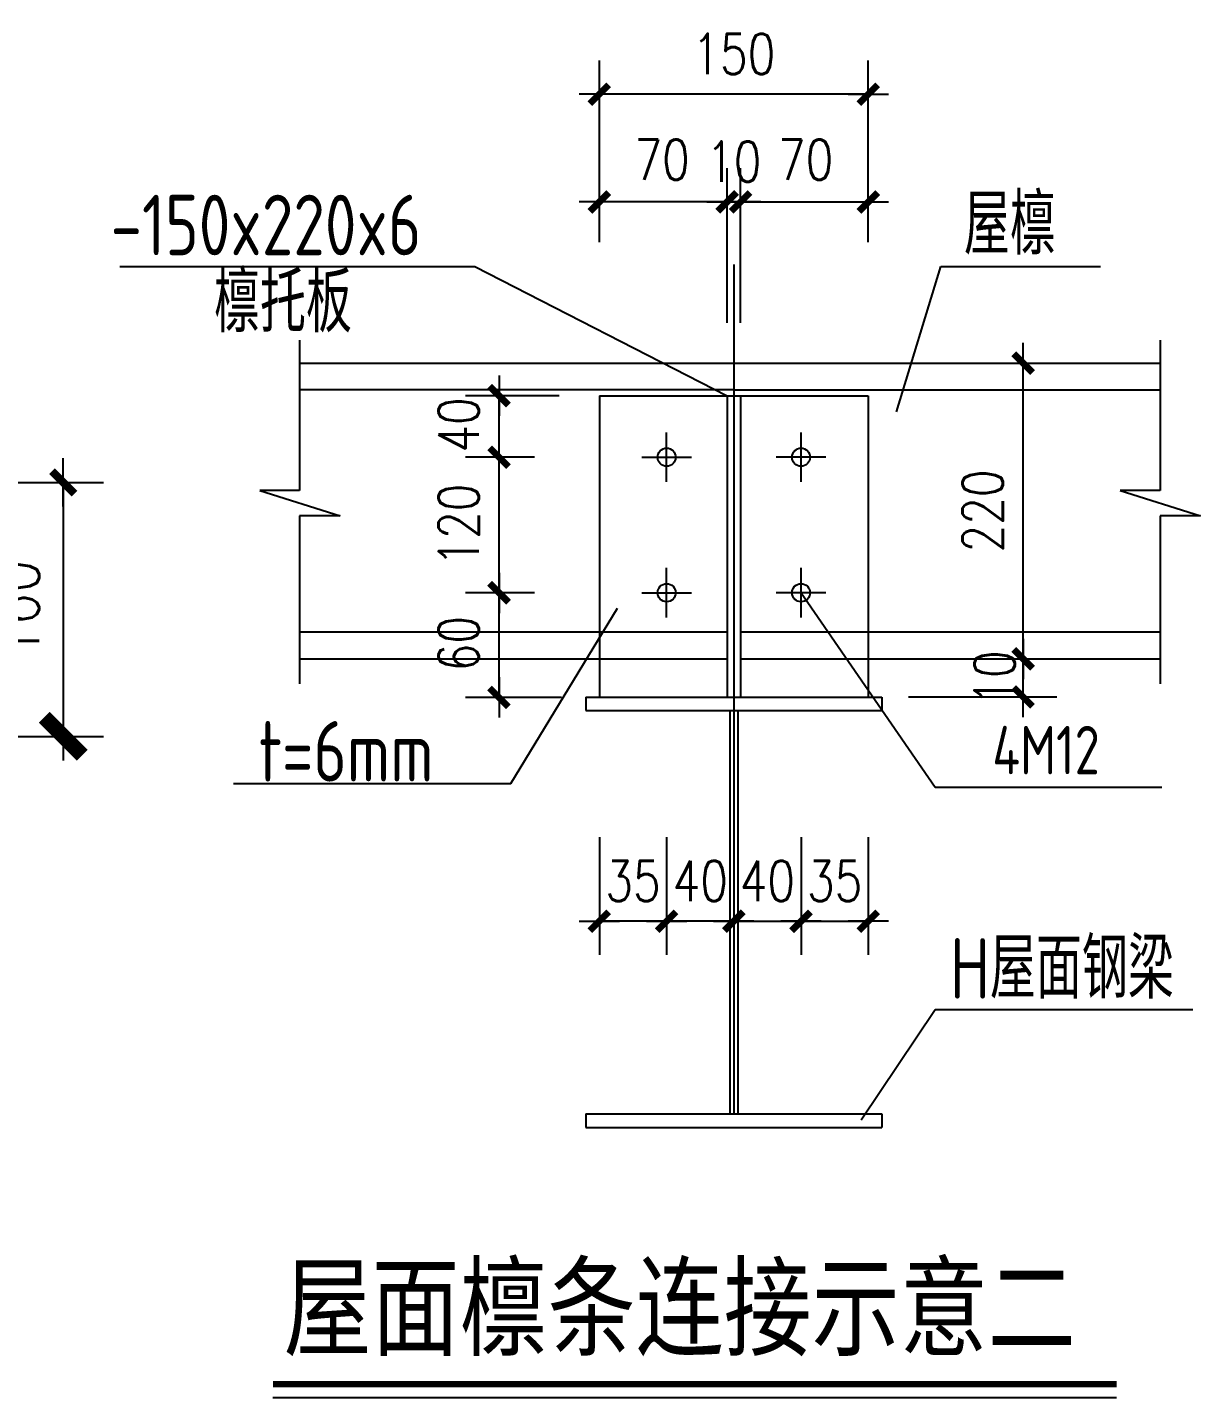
# Model space of a CAD drawing. Extents: x 69728788 to 150163257, y 20675998 to 43663798.
# Drawn here: x 75113892 to 75122618, y 20698180 to 20708371 of the extents above; entities that cross this region are included whole.
import ezdxf

# ---------------------------------------------------------------- set-up
doc = ezdxf.new("R2010")
doc.units = 0
doc.header["$LTSCALE"] = 1000
doc.header["$MEASUREMENT"] = 0
doc.layers.get('0').update_dxf_attribs({"linetype": 'CONTINUOUS'})
doc.layers.get('DEFPOINTS').update_dxf_attribs({"linetype": 'CONTINUOUS'})
for name, color, linetype in [('AXIS', 3, 'CONTINUOUS'), ('PUB_DIM', 3, 'CONTINUOUS'), ('PUB_TEXT', 7, 'CONTINUOUS'), ('卫浴', 7, 'CONTINUOUS')]:
    doc.layers.add(name, color=color, linetype=linetype)
doc.styles.add('-楷体_GB2312', font='', dxfattribs={"width": 0.8})
doc.styles.add('CPX', font='atssdeng.shx', dxfattribs={"width": 0.8, "bigfont": 'atssdchn.shx'})
doc.styles.add('DIM_FONT', font='SIMPLEX.shx', dxfattribs={"width": 0.8})
doc.styles.add('TSSD_Rein', font='atssdeng.shx', dxfattribs={"width": 0.7, "bigfont": 'atssdchn.shx'})
doc.styles.get('-楷体_GB2312').set_extended_font_data('SimSun')
doc.dimstyles.new('DIMN$0', dxfattribs={"dimtxt": 300, "dimasz": 1, "dimexe": 250, "dimexo": 300, "dimgap": 150, "dimtad": 1, "dimdec": 0, "dimdsep": 46, "dimtxsty": 'DIM_FONT', "dimblk": '_DIMX', "dimcen": 2.5, "dimclrt": 7, "dimadec": 0, "dimazin": 0, "dimtfac": 1, "dimtdec": 0, "dimtix": 1, "dimtmove": 2, "dimatfit": 3, "dimldrblk": '_DIMX', "dimfxl": 1, "dimtolj": 1, "dimtzin": 0, "dimarcsym": 0})
doc.dimstyles.new('DIMN0.5', dxfattribs={"dimtxt": 300, "dimasz": 1, "dimexe": 250, "dimexo": 300, "dimgap": 150, "dimtad": 1, "dimdec": 0, "dimlfac": 0.5, "dimzin": 0, "dimdsep": 46, "dimtxsty": 'DIM_FONT', "dimblk": '_DIMX', "dimcen": 0.09, "dimclrt": 7, "dimadec": 0, "dimazin": 0, "dimtfac": 1, "dimtdec": 0, "dimtix": 1, "dimtmove": 2, "dimatfit": 3, "dimldrblk": '_DIMX', "dimfxl": 1, "dimtolj": 1, "dimtzin": 0, "dimarcsym": 0})
doc.dimstyles.new('副本(10)WGH', dxfattribs={"dimscale": 1.2, "dimtxt": 300, "dimasz": 1, "dimexe": 250, "dimexo": 300, "dimgap": 150, "dimtad": 1, "dimdec": 0, "dimlfac": 0.1, "dimzin": 0, "dimdsep": 46, "dimtxsty": 'DIM_FONT', "dimblk1": '_DIMX', "dimblk2": '_DIMX', "dimsah": 1, "dimcen": 0.09, "dimclrd": 3, "dimclre": 3, "dimclrt": 7, "dimadec": 0, "dimazin": 0, "dimtfac": 1, "dimtdec": 0, "dimtix": 1, "dimtmove": 2, "dimatfit": 3, "dimldrblk": '_DIMX', "dimfxl": 1, "dimtolj": 1, "dimtzin": 0, "dimarcsym": 0})

# ---------------------------------------------------------------- blocks, each defined once
blk = doc.blocks.new('_ArchTick')
at = {"color": 0, "linetype": 'ByBlock', "const_width": 0.4}
blk.add_lwpolyline([(-0.5, -0.5), (0.5, 0.5)], dxfattribs=at)
blk = doc.blocks.new('_DIMX')
blk.add_line((-150, 0), (150, 0))
at = {"const_width": 50}
blk.add_lwpolyline([(-70, -70), (70, 70)], dxfattribs=at)
blk = doc.blocks.new('*D7984')
at = {"layer": 'DEFPOINTS', "color": 0, "ltscale": 100}
for p in [(75112896, 20704987), (75112896, 20703098), (75114159, 20703098)]:
    blk.add_point(p, dxfattribs=at)
at = {"layer": 'PUB_DIM', "color": 3, "lineweight": -2, "ltscale": 100}
for p, q in [((75113256, 20704987), (75114459, 20704987)), ((75114159, 20704986), (75114159, 20703100)), ((75113256, 20703098), (75114459, 20703098))]:
    blk.add_line(p, q, dxfattribs=at)
at = {"layer": 'PUB_DIM', "color": 3, "lineweight": -2, "ltscale": 100, "xscale": 1.2, "yscale": 1.2, "zscale": 1.200000000011642}
for p, rotation in [((75114159, 20704987), 90), ((75114159, 20703098), 270)]:
    blk.add_blockref('_DIMX', p, dxfattribs=dict(at, rotation=rotation))
at = {"layer": 'PUB_DIM', "color": 7, "lineweight": 20, "ltscale": 100, "insert": (75113799, 20704043), "char_height": 360, "attachment_point": 5, "rotation": 90, "style": 'DIM_FONT'}
blk.add_mtext('\\A1;160', dxfattribs=at)
blk = doc.blocks.new('*D7971')
at = {"layer": 'AXIS', "color": 0, "lineweight": -2}
for p, q in [((75118146, 20707323), (75118146, 20708124)), ((75120146, 20707323), (75120146, 20708124)), ((75120145, 20707874), (75118147, 20707874))]:
    blk.add_line(p, q, dxfattribs=at)
at = {"layer": 'DEFPOINTS', "color": 0}
for p in [(75118146, 20707874), (75118146, 20707023), (75120146, 20707023)]:
    blk.add_point(p, dxfattribs=at)
at = {"layer": 'AXIS', "color": 0, "lineweight": -2, "rotation": 180}
blk.add_blockref('_DIMX', (75118146, 20707874), dxfattribs=at)
at = {"layer": 'AXIS', "color": 0, "lineweight": -2}
blk.add_blockref('_DIMX', (75120146, 20707874), dxfattribs=at)
at = {"layer": 'AXIS', "color": 7, "insert": (75119146, 20708174), "char_height": 300, "attachment_point": 5, "style": 'DIM_FONT'}
blk.add_mtext('\\A1;150', dxfattribs=at)
blk = doc.blocks.new('*D7972')
at = {"layer": 'AXIS', "color": 0, "lineweight": -2}
for p, q in [((75119096, 20706496), (75119096, 20707323)), ((75119196, 20706496), (75119196, 20707323)), ((75119095, 20707073), (75119094, 20707073)), ((75119196, 20707073), (75119096, 20707073)), ((75119197, 20707073), (75119198, 20707073))]:
    blk.add_line(p, q, dxfattribs=at)
at = {"layer": 'DEFPOINTS', "color": 0}
for p in [(75119096, 20707073), (75119096, 20706196), (75119196, 20706196)]:
    blk.add_point(p, dxfattribs=at)
at = {"layer": 'AXIS', "color": 0, "lineweight": -2}
blk.add_blockref('_DIMX', (75119096, 20707073), dxfattribs=at)
at = {"layer": 'AXIS', "color": 0, "lineweight": -2, "rotation": 180}
blk.add_blockref('_DIMX', (75119196, 20707073), dxfattribs=at)
at = {"layer": 'AXIS', "color": 7, "insert": (75119146, 20707373), "char_height": 300, "attachment_point": 5, "style": 'DIM_FONT'}
blk.add_mtext('\\A1;10', dxfattribs=at)
blk = doc.blocks.new('*D7974')
at = {"layer": 'AXIS', "color": 0, "lineweight": -2}
for p, q in [((75118146, 20706773), (75118146, 20707323)), ((75119096, 20706173), (75119096, 20707323)), ((75119095, 20707073), (75118147, 20707073))]:
    blk.add_line(p, q, dxfattribs=at)
at = {"layer": 'DEFPOINTS', "color": 0}
for p in [(75118146, 20707073), (75118146, 20706473), (75119096, 20705873)]:
    blk.add_point(p, dxfattribs=at)
at = {"layer": 'AXIS', "color": 0, "lineweight": -2, "rotation": 180}
blk.add_blockref('_DIMX', (75118146, 20707073), dxfattribs=at)
at = {"layer": 'AXIS', "color": 0, "lineweight": -2}
blk.add_blockref('_DIMX', (75119096, 20707073), dxfattribs=at)
at = {"layer": 'AXIS', "color": 7, "insert": (75118613, 20707387), "char_height": 300, "attachment_point": 5, "style": 'DIM_FONT'}
blk.add_mtext('\\A1;70', dxfattribs=at)
blk = doc.blocks.new('*D7975')
at = {"layer": 'AXIS', "color": 0, "linetype": 'Continuous', "lineweight": -2}
for p, q in [((75121273, 20703674), (75121548, 20703674)), ((75121298, 20703675), (75121298, 20703676)), ((75121298, 20703391), (75121298, 20703674)), ((75120446, 20703391), (75121548, 20703391)), ((75121298, 20703390), (75121298, 20703389))]:
    blk.add_line(p, q, dxfattribs=at)
at = {"layer": 'DEFPOINTS', "color": 0, "linetype": 'Continuous'}
for p in [(75120973, 20703674), (75121298, 20703674), (75120146, 20703391)]:
    blk.add_point(p, dxfattribs=at)
at = {"layer": 'AXIS', "color": 0, "linetype": 'Continuous', "lineweight": -2}
for p, rotation in [((75121298, 20703674), 270), ((75121298, 20703391), 90)]:
    blk.add_blockref('_DIMX', p, dxfattribs=dict(at, rotation=rotation))
at = {"layer": 'AXIS', "color": 7, "linetype": 'Continuous', "insert": (75121085, 20703532), "char_height": 300, "attachment_point": 5, "rotation": 90, "style": 'DIM_FONT'}
blk.add_mtext('\\A1;10', dxfattribs=at)
blk = doc.blocks.new('*D7976')
at = {"layer": 'AXIS', "color": 0, "linetype": 'Continuous', "lineweight": -2}
for p, q in [((75118646, 20702347), (75118646, 20701473)), ((75119146, 20702347), (75119146, 20701473)), ((75118645, 20701723), (75118644, 20701723)), ((75119146, 20701723), (75118646, 20701723)), ((75119147, 20701723), (75119148, 20701723))]:
    blk.add_line(p, q, dxfattribs=at)
at = {"layer": 'DEFPOINTS', "color": 0, "linetype": 'Continuous'}
for p in [(75118646, 20702647), (75119146, 20702647), (75118646, 20701723)]:
    blk.add_point(p, dxfattribs=at)
at = {"layer": 'AXIS', "color": 0, "linetype": 'Continuous', "lineweight": -2}
blk.add_blockref('_DIMX', (75118646, 20701723), dxfattribs=at)
at = {"layer": 'AXIS', "color": 0, "linetype": 'Continuous', "lineweight": -2, "rotation": 180}
blk.add_blockref('_DIMX', (75119146, 20701723), dxfattribs=at)
at = {"layer": 'AXIS', "color": 7, "linetype": 'Continuous', "insert": (75118896, 20702023), "char_height": 300, "attachment_point": 5, "style": 'DIM_FONT'}
blk.add_mtext('\\A1;40', dxfattribs=at)
blk = doc.blocks.new('*D7977')
at = {"layer": 'AXIS', "color": 0, "linetype": 'Continuous', "lineweight": -2}
for p, q in [((75118146, 20702347), (75118146, 20701473)), ((75118646, 20702347), (75118646, 20701473)), ((75118145, 20701723), (75118144, 20701723)), ((75118646, 20701723), (75118146, 20701723)), ((75118647, 20701723), (75118648, 20701723))]:
    blk.add_line(p, q, dxfattribs=at)
at = {"layer": 'DEFPOINTS', "color": 0, "linetype": 'Continuous'}
for p in [(75118146, 20702647), (75118646, 20702647), (75118146, 20701723)]:
    blk.add_point(p, dxfattribs=at)
at = {"layer": 'AXIS', "color": 0, "linetype": 'Continuous', "lineweight": -2}
blk.add_blockref('_DIMX', (75118146, 20701723), dxfattribs=at)
at = {"layer": 'AXIS', "color": 0, "linetype": 'Continuous', "lineweight": -2, "rotation": 180}
blk.add_blockref('_DIMX', (75118646, 20701723), dxfattribs=at)
at = {"layer": 'AXIS', "color": 7, "linetype": 'Continuous', "insert": (75118396, 20702023), "char_height": 300, "attachment_point": 5, "style": 'DIM_FONT'}
blk.add_mtext('\\A1;35', dxfattribs=at)
blk = doc.blocks.new('*D7978')
at = {"layer": 'AXIS', "color": 0, "linetype": 'Continuous', "lineweight": -2}
for p, q in [((75119146, 20702347), (75119146, 20701473)), ((75119646, 20702347), (75119646, 20701473)), ((75119145, 20701723), (75119144, 20701723)), ((75119146, 20701723), (75119646, 20701723)), ((75119647, 20701723), (75119648, 20701723))]:
    blk.add_line(p, q, dxfattribs=at)
at = {"layer": 'DEFPOINTS', "color": 0, "linetype": 'Continuous'}
for p in [(75119146, 20702647), (75119646, 20702647), (75119646, 20701723)]:
    blk.add_point(p, dxfattribs=at)
at = {"layer": 'AXIS', "color": 0, "linetype": 'Continuous', "lineweight": -2}
blk.add_blockref('_DIMX', (75119146, 20701723), dxfattribs=at)
at = {"layer": 'AXIS', "color": 0, "linetype": 'Continuous', "lineweight": -2, "rotation": 180}
blk.add_blockref('_DIMX', (75119646, 20701723), dxfattribs=at)
at = {"layer": 'AXIS', "color": 7, "linetype": 'Continuous', "insert": (75119396, 20702023), "char_height": 300, "attachment_point": 5, "style": 'DIM_FONT'}
blk.add_mtext('\\A1;40', dxfattribs=at)
blk = doc.blocks.new('*D7979')
at = {"layer": 'AXIS', "color": 0, "linetype": 'Continuous', "lineweight": -2}
for p, q in [((75119646, 20702347), (75119646, 20701473)), ((75120146, 20702347), (75120146, 20701473)), ((75119645, 20701723), (75119644, 20701723)), ((75119646, 20701723), (75120146, 20701723)), ((75120147, 20701723), (75120148, 20701723))]:
    blk.add_line(p, q, dxfattribs=at)
at = {"layer": 'DEFPOINTS', "color": 0, "linetype": 'Continuous'}
for p in [(75119646, 20702647), (75120146, 20702647), (75120146, 20701723)]:
    blk.add_point(p, dxfattribs=at)
at = {"layer": 'AXIS', "color": 0, "linetype": 'Continuous', "lineweight": -2}
blk.add_blockref('_DIMX', (75119646, 20701723), dxfattribs=at)
at = {"layer": 'AXIS', "color": 0, "linetype": 'Continuous', "lineweight": -2, "rotation": 180}
blk.add_blockref('_DIMX', (75120146, 20701723), dxfattribs=at)
at = {"layer": 'AXIS', "color": 7, "linetype": 'Continuous', "insert": (75119896, 20702023), "char_height": 300, "attachment_point": 5, "style": 'DIM_FONT'}
blk.add_mtext('\\A1;35', dxfattribs=at)

msp = doc.modelspace()

# ---------------------------------------------------------------- linework, layer by layer
at = {"layer": 'AXIS', "color": 7, "linetype": 'Continuous'}
for p, q in [((75114578.8, 20706591.8), (75117220, 20706591.8)), ((75117220, 20706591.8), (75119096.3, 20705631.6)), ((75119146.3, 20706606.4), (75119146.3, 20700282.8)), ((75120356.8, 20705512.9), (75120685.6, 20706591.8)), ((75120685.6, 20706591.8), (75121872.6, 20706591.8)), ((75115916.3, 20706045.9), (75115916.3, 20704926.6)), ((75122316, 20706045.9), (75122316, 20704926.6)), ((75115916.3, 20705874.2), (75119146.3, 20705874.2)), ((75119146.3, 20705874.2), (75122316, 20705874.2)), ((75120750, 20705874.2), (75121547.9, 20705874.2)), ((75121297.9, 20703675.2), (75121297.9, 20705873.2)), ((75119146.3, 20705674.2), (75115916.3, 20705674.2)), ((75117846.3, 20705631.6), (75117149.7, 20705631.6)), ((75117399.7, 20705632.6), (75117399.7, 20705633.6)), ((75117399.7, 20705174.2), (75117399.7, 20705631.6)), ((75118146.3, 20705631.6), (75120146.3, 20705631.6)), ((75118146.3, 20705631.6), (75118146.3, 20703389.9)), ((75119096.3, 20705631.6), (75119196.3, 20705631.6)), ((75119096.3, 20705631.6), (75119096.3, 20703389.9)), ((75119146.3, 20705674.2), (75122316, 20705674.2)), ((75119196.3, 20705631.6), (75119196.3, 20703389.9)), ((75120146.3, 20705631.6), (75120146.3, 20703389.9)), ((75118646.3, 20704989.8), (75118646.3, 20705358.5)), ((75119646.3, 20704989.8), (75119646.3, 20705358.5)), ((75117664.1, 20705174.2), (75117149.7, 20705174.2)), ((75117664.1, 20705174.2), (75117149.7, 20705174.2)), ((75117399.7, 20705173.2), (75117399.7, 20705172.2)), ((75117399.7, 20704166.1), (75117399.7, 20705173.2)), ((75118462, 20705174.2), (75118830.7, 20705174.2)), ((75119830.7, 20705174.2), (75119462, 20705174.2)), ((75115916.3, 20704926.6), (75115620.6, 20704926.6)), ((75115620.6, 20704926.6), (75116217.9, 20704738.7)), ((75122020.3, 20704926.6), (75122617.6, 20704738.7)), ((75122316, 20704926.6), (75122020.3, 20704926.6)), ((75115916.3, 20704738.7), (75115916.3, 20703488.2)), ((75116217.9, 20704738.7), (75115916.3, 20704738.7)), ((75122316, 20704738.7), (75122316, 20703488.2)), ((75122617.6, 20704738.7), (75122316, 20704738.7)), ((75118646.3, 20703981.7), (75118646.3, 20704350.4)), ((75119646.3, 20703981.7), (75119646.3, 20704350.4)), ((75117664.1, 20704166.1), (75117149.7, 20704166.1)), ((75117664.1, 20704165.1), (75117149.7, 20704165.1)), ((75117399.7, 20703388.4), (75117399.7, 20704165.1)), ((75118462, 20704166.1), (75118830.7, 20704166.1)), ((75119830.7, 20704166.1), (75119462, 20704166.1)), ((75119646.3, 20704166.1), (75120642.3, 20702719.3)), ((75115916.3, 20703874.2), (75119096.3, 20703874.2)), ((75119196.3, 20703874.2), (75122316, 20703874.2)), ((75115916.3, 20703674.2), (75119096.3, 20703674.2)), ((75119196.3, 20703674.2), (75122316, 20703674.2)), ((75120750, 20703674.2), (75121547.9, 20703674.2)), ((75117864.1, 20703387.4), (75117149.7, 20703387.4)), ((75118046.3, 20703389.9), (75118046.3, 20703289.9)), ((75118046.3, 20703389.9), (75120246.3, 20703389.9)), ((75118146.3, 20703389.9), (75119096.3, 20703389.9)), ((75119196.3, 20703389.9), (75120146.3, 20703389.9)), ((75120246.3, 20703389.9), (75120246.3, 20703289.9)), ((75118046.3, 20703289.9), (75120246.3, 20703289.9)), ((75119116.3, 20703289.9), (75119116.3, 20700289.7)), ((75119176.3, 20703289.9), (75119176.3, 20700289.7)), ((75120642.3, 20702719.3), (75122330, 20702719.3)), ((75120092.9, 20700245.6), (75120642.3, 20701067.5)), ((75120642.3, 20701067.5), (75122560.5, 20701067.5)), ((75118046.3, 20700289.7), (75118046.3, 20700189.7)), ((75118046.3, 20700289.7), (75120246.3, 20700289.7)), ((75120246.3, 20700289.7), (75120246.3, 20700189.7)), ((75118046.3, 20700189.7), (75120246.3, 20700189.7))]:
    msp.add_line(p, q, dxfattribs=at)
at = {"layer": 'AXIS'}
msp.add_line((75117488.8, 20702747.1), (75118280.2, 20704052), dxfattribs=at)
at = {"layer": 'AXIS', "linetype": 'ByBlock'}
msp.add_line((75115425.1, 20702747.1), (75117488.8, 20702747.1), dxfattribs=at)
at = {"layer": 'AXIS', "color": 7, "linetype": 'Continuous', "const_width": 46.7}
msp.add_lwpolyline([(75115718.5, 20698279.9), (75121993.2, 20698279.9)], dxfattribs=at)
at = {"layer": 'AXIS', "color": 7, "linetype": 'Continuous'}
msp.add_lwpolyline([(75115718.5, 20698179.9), (75121993.2, 20698179.9)], dxfattribs=at)
for centre in [(75118646.3, 20705174.2), (75119646.3, 20705174.2), (75118646.3, 20704166.1), (75119646.3, 20704166.1)]:
    msp.add_circle(centre, 67.5, dxfattribs=at)
at = {"layer": 'PUB_DIM', "lineweight": 20, "ltscale": 100}
msp.add_line((75114158.6, 20702980.5, -184800), (75114158.6, 20705104.8, -184800), dxfattribs=at)

# ---------------------------------------------------------------- block references
at = {"layer": 'AXIS', "color": 7, "linetype": 'Continuous'}
for p, rotation in [((75121297.9, 20705874.2), 90), ((75117399.7, 20705631.6), 270), ((75117399.7, 20705174.2), 90), ((75117399.7, 20705174.2), 90), ((75117399.7, 20704166.1), 90), ((75117399.7, 20704165.1), 270), ((75121297.9, 20703674.2), 270), ((75117399.7, 20703387.4), 270)]:
    msp.add_blockref('_DIMX', p, dxfattribs=dict(at, rotation=rotation))
at = {"layer": '卫浴', "color": 252, "lineweight": 13, "xscale": 283.0463999956846, "yscale": 283.0463999956846, "zscale": 283.0463999939093, "rotation": 270}
msp.add_blockref('_ArchTick', (75114158.6, 20703098.5, -184800), dxfattribs=at)

# ---------------------------------------------------------------- texts
at = {"layer": 'AXIS', "color": 7, "style": 'DIM_FONT', "width": 0.8}
for s, p in [('40', (75117249.7, 20705208.6)), ('220', (75121147.9, 20704465.6)), ('60', (75117249.7, 20703582.4))]:
    msp.add_text(s, height=300, rotation=90, dxfattribs=at).set_placement(p)
at = {"layer": 'AXIS', "color": 7, "linetype": 'Continuous', "style": 'CPX', "width": 0.8}
msp.add_text('4M12', height=360, dxfattribs=at).set_placement((75121068.4, 20702815.7))
at = {"layer": 'AXIS', "color": 7, "linetype": 'Continuous', "insert": (75117099.7, 20704669.6), "char_height": 300, "attachment_point": 5, "rotation": 90, "style": 'DIM_FONT'}
msp.add_mtext('120', dxfattribs=at)
at = {"layer": 'PUB_TEXT', "width": 0.8}
for s, height, style, p in [('屋檩', 450, 'TSSD_Rein', (75120857.4, 20706681.1)), ('-150x220x6', 450, 'TSSD_Rein', (75114511, 20706676.2)), ('檩托板', 450, 'TSSD_Rein', (75115280.3, 20706103.2)), ('t=6mm', 450, 'TSSD_Rein', (75115611, 20702761.8)), ('H屋面钢梁', 450, 'TSSD_Rein', (75120753.7, 20701147.8)), ('屋面檩条连接示意二', 600, '-楷体_GB2312', (75115797.1, 20698553.9))]:
    msp.add_text(s, height=height, dxfattribs=dict(at, style=style)).set_placement(p)

# ---------------------------------------------------------------- dimensions: what is measured, and where the dimension line sits
at = {"layer": 'AXIS'}
for base, p1, p2, text, picture, middle in [((75118146.3, 20707874.1), (75120146.3, 20707022.5), (75118146.3, 20707022.5), '150', '*D7971', (75119146.3, 20708174.1)), ((75119096.3, 20707072.5), (75119196.3, 20706195.7), (75119096.3, 20706195.7), '10', '*D7972', (75119146.3, 20707372.5))]:
    dim = msp.add_linear_dim(base=base, p1=p1, p2=p2, text=text, dimstyle='DIMN0.5', dxfattribs=at)
    dim.commit()
    dim.dimension.update_dxf_attribs({"geometry": picture, "text_midpoint": middle})
dim = msp.add_linear_dim(base=(75118146.3, 20707072.5), p1=(75119096.3, 20705872.8), p2=(75118146.3, 20706472.6), text='70', dimstyle='DIMN0.5', dxfattribs=at)
dim.commit()
dim.dimension.update_dxf_attribs({"geometry": '*D7974', "text_midpoint": (75118613.2, 20707386.6), "dimtype": 160})
msp.add_linear_dim(base=(75120146.3, 20707072.5), p1=(75119196.3, 20705872.8), p2=(75120146.3, 20706472.6), location=(75119679.5, 20707386.6), text='70', dimstyle='DIMN0.5', dxfattribs=at).render()
at = {"layer": 'AXIS', "color": 7, "linetype": 'Continuous'}
dim = msp.add_linear_dim(base=(75121297.9, 20703674.2), p1=(75120146.3, 20703390.6), p2=(75120972.7, 20703674.2), angle=90, text='10', dimstyle='DIMN$0', dxfattribs=at)
dim.commit()
dim.dimension.update_dxf_attribs({"geometry": '*D7975', "text_midpoint": (75121085.3, 20703532.4), "dimtype": 160})
for base, p1, p2, text, picture, middle in [((75118146.3, 20701722.7), (75118646.3, 20702646.9), (75118146.3, 20702646.9), '35', '*D7977', (75118396.3, 20702022.7)), ((75118646.3, 20701722.7), (75119146.3, 20702646.9), (75118646.3, 20702646.9), '40', '*D7976', (75118896.3, 20702022.7)), ((75119646.3, 20701722.7), (75119146.3, 20702646.9), (75119646.3, 20702646.9), '40', '*D7978', (75119396.3, 20702022.7)), ((75120146.3, 20701722.7), (75119646.3, 20702646.9), (75120146.3, 20702646.9), '35', '*D7979', (75119896.3, 20702022.7))]:
    dim = msp.add_linear_dim(base=base, p1=p1, p2=p2, text=text, dimstyle='DIMN$0', dxfattribs=at)
    dim.commit()
    dim.dimension.update_dxf_attribs({"geometry": picture, "text_midpoint": middle})
at = {"layer": 'PUB_DIM', "lineweight": 20, "ltscale": 100}
dim = msp.add_linear_dim(base=(75114158.6, 20703098.5, -184800), p1=(75112896.4, 20704986.9, -184800), p2=(75112896.4, 20703098.5, -184800), angle=90, text='160', dimstyle='副本(10)WGH', dxfattribs=at)
dim.commit()
dim.dimension.update_dxf_attribs({"geometry": '*D7984', "text_midpoint": (75113798.6, 20704042.7, -184800)})

doc.saveas('drawing.dxf')
